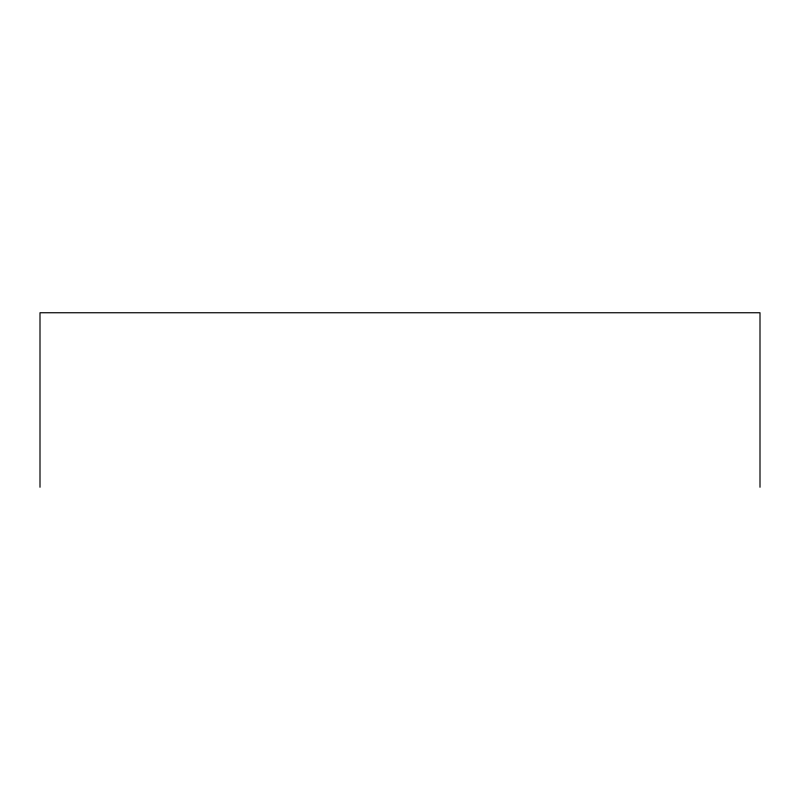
<?xml version="1.0" encoding="UTF-8"?>
<svg xmlns="http://www.w3.org/2000/svg" width="800" height="800" viewBox="0 0 800 800"><rect width="100%" height="100%" fill="white"/><g stroke="black" fill="none" stroke-linecap="round" stroke-linejoin="round"><path stroke-width="1.2" d="M760 487.25L760 312.75L40 312.75L40 487.25"/></g></svg>
